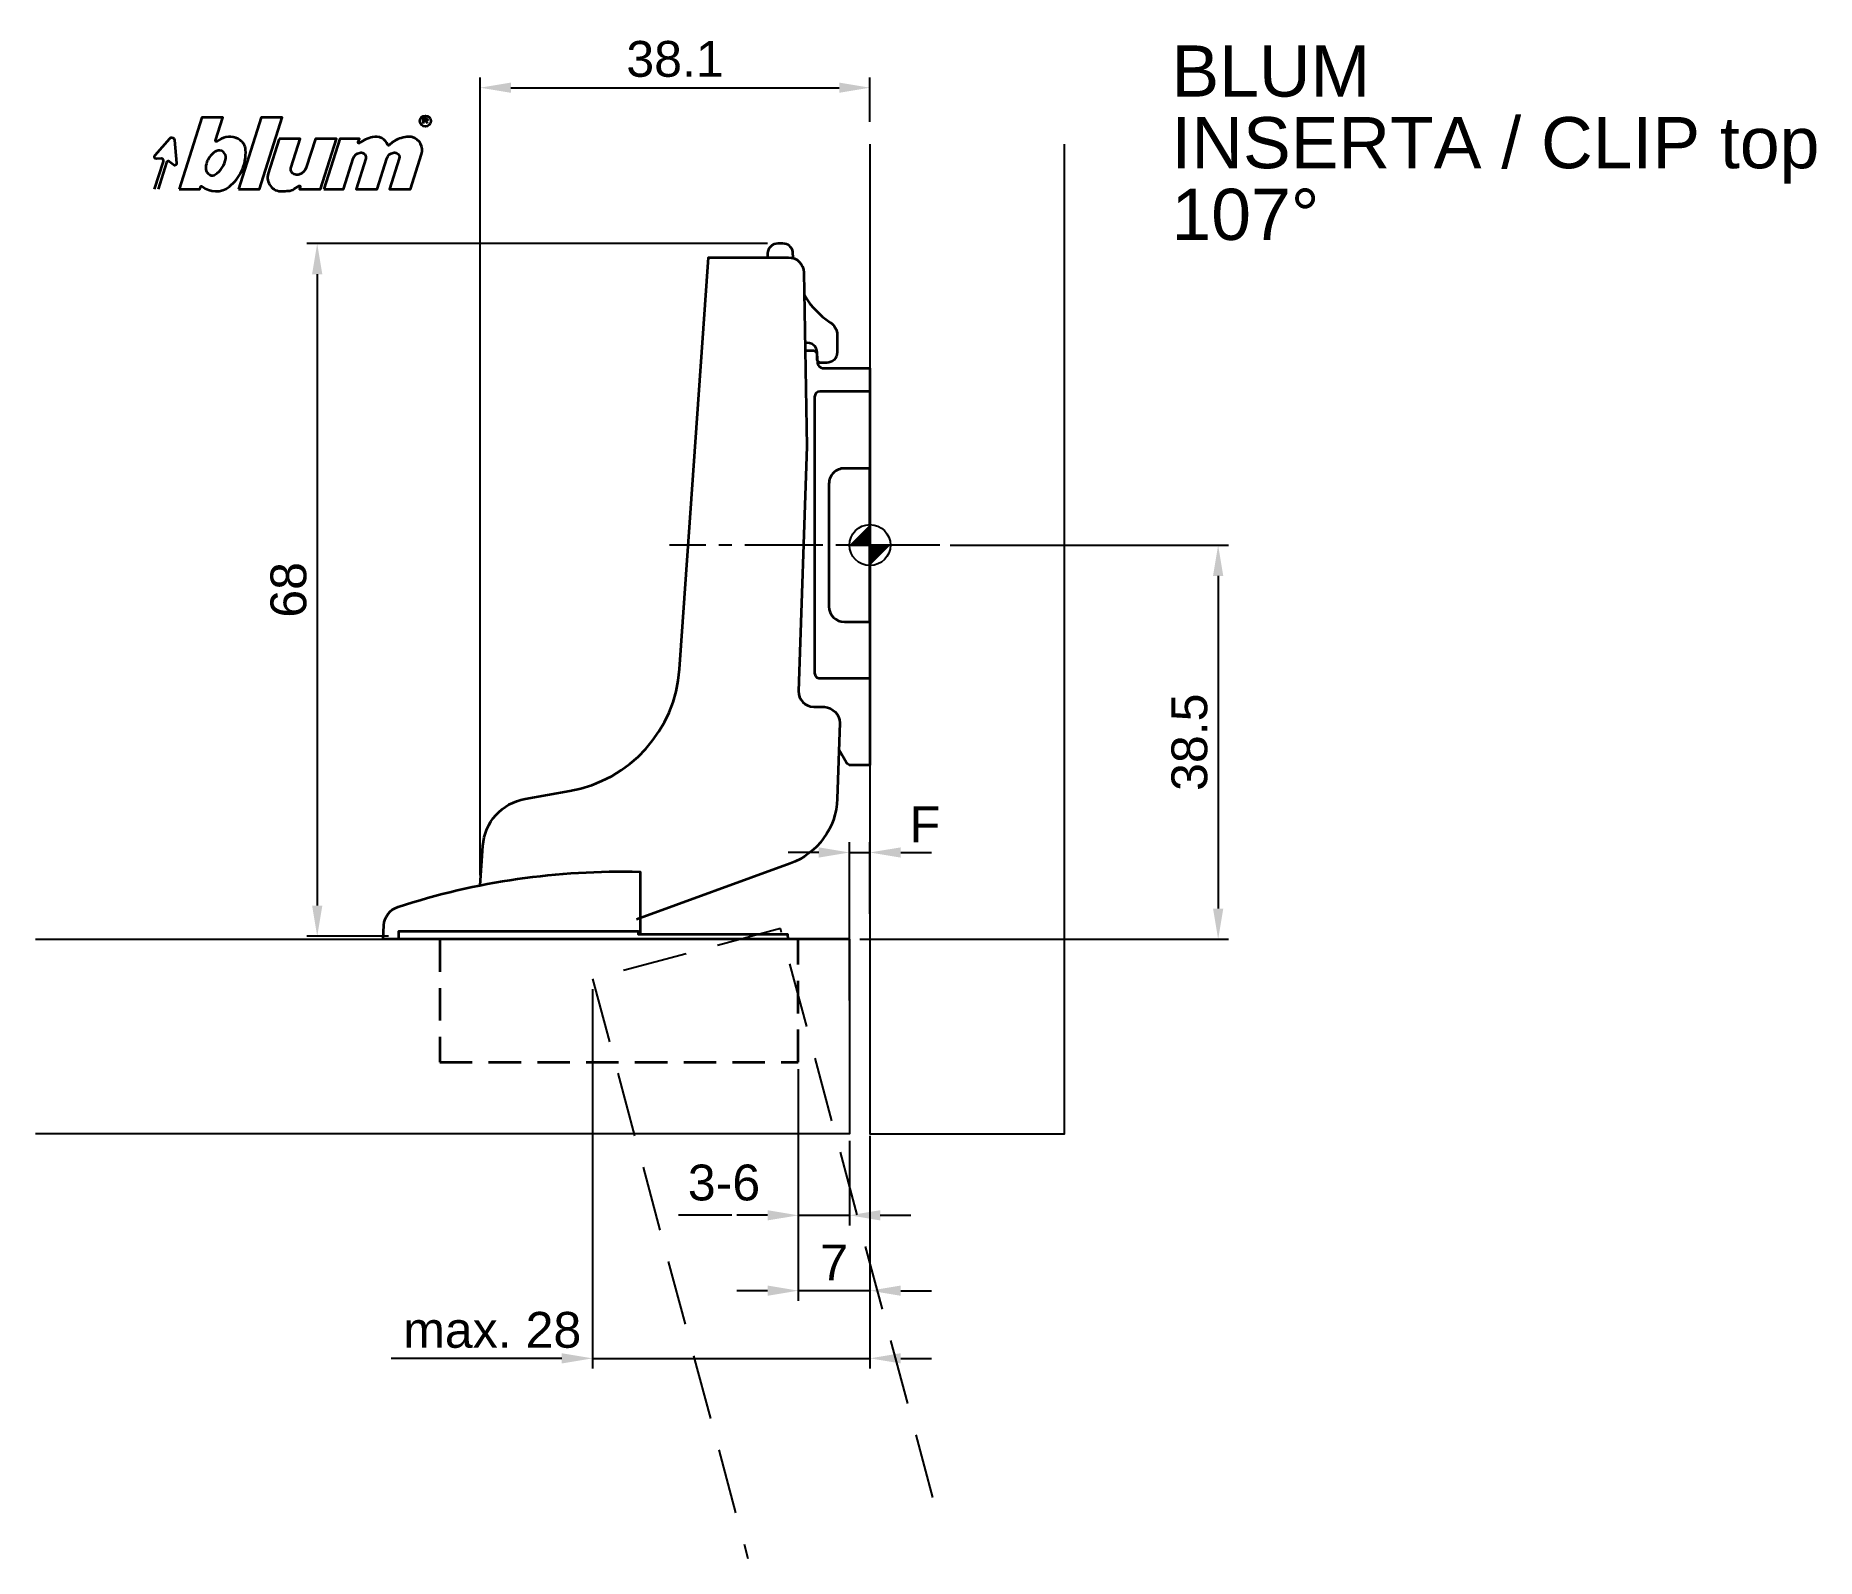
# Model space of a CAD drawing. Extents: x -81 to 92, y -99 to 50.
import ezdxf

# ---------------------------------------------------------------- set-up
doc = ezdxf.new("R2010")
doc.units = 0
doc.header["$PDMODE"] = 35
doc.header["$PDSIZE"] = 5
for name, pattern in [('MITTE2', [28.575, 19.05, -3.175, 3.175, -3.175]), ('STRICHLINIE2', [9.525, 6.35, -3.175]), ('VERDECKT2', [4.7625, 3.175, -1.5875])]:
    doc.linetypes.add(name, pattern=pattern)
doc.layers.get('0').update_dxf_attribs({"color": 30, "linetype": 'CONTINUOUS'})
doc.layers.get('Defpoints').update_dxf_attribs({"linetype": 'CONTINUOUS'})
doc.layers.add('1', color=2, linetype='CONTINUOUS')
doc.layers.add('5', color=1, linetype='CONTINUOUS')
doc.layers.add('6', color=3, linetype='CONTINUOUS', lineweight=35)
doc.styles.add('Beschlag', font='ARIAL.TTF')
doc.dimstyles.new('Beschlag', dxfattribs={"dimtxt": 3.5, "dimasz": 3, "dimexe": 1, "dimexo": 1, "dimgap": 1, "dimtad": 1, "dimdec": 1, "dimdsep": 46, "dimtxsty": 'Beschlag', "dimcen": 2, "dimclrd": 256, "dimclre": 256, "dimclrt": 256, "dimadec": 1, "dimazin": 2, "dimtfac": 0.71, "dimtdec": 1, "dimtix": 1, "dimtmove": 2, "dimatfit": 0, "dimfxl": 0, "dimtolj": 1, "dimlwd": -1, "dimlwe": -1, "dimarcsym": 0})

# ---------------------------------------------------------------- blocks, each defined once
blk = doc.blocks.new('*D8')
at = {"layer": '1'}
for p, q in [((-38.06, -32.23), (-38.06, 45.68)), ((0, 41.35), (0, 45.68)), ((-35.06, 44.68), (-3, 44.68))]:
    blk.add_line(p, q, dxfattribs=at)
for points in [[(-35.06, 45.18), (-35.06, 44.18), (-38.06, 44.68)], [(-3, 45.18), (-3, 44.18), (0, 44.68)]]:
    blk.add_solid(points, dxfattribs=at)
at = {"layer": 'Defpoints', "color": 0}
for p in [(0, 44.68), (0, 40.35), (-38.06, -33.23)]:
    blk.add_point(p, dxfattribs=at)
at = {"layer": '1', "insert": (-19.03, 47.47), "char_height": 3.5, "attachment_point": 5, "style": 'Beschlag'}
blk.add_mtext('\\A1;38.1', dxfattribs=at)
blk = doc.blocks.new('Logo_BLUM')
at = {"layer": '6', "color": 20, "linetype": 'Continuous'}
for points in [[(2.39, 0), (4.43, 0), (4.52, 0.26, -0.512391), (4.62, 0.29, 0.357881), (7.3, 0.25, 0.116336), (8.5, 1.76, 0.127435), (8.89, 3.85, 0.227045), (8.36, 4.79, 0.273775), (6.5, 4.93), (6.04, 4.67, -0.689828), (5.94, 4.76), (6.65, 7), (4.61, 7)], [(5.59, 3.39, 0.16703), (4.99, 2.14, 0.322673), (5.41, 1.39, 0.260102), (5.93, 1.42, 0.211929), (6.95, 3, 0.250706), (6.73, 3.62, 0.316796), (6.01, 3.72, 0.086595)], [(12.15, 4.9), (11.09, 1.53, 0.527578), (12.44, -0.2, -0.003338), (13.06, -0.17, 0.131781), (13.63, 0.02), (14.12, 0.32, -0.706223), (14.22, 0.24), (14.15, 0), (16.19, 0), (17.75, 4.9), (15.7, 4.9), (14.81, 2.11, -0.253672), (14.11, 1.42, -0.127823), (13.72, 1.42, -0.447747), (13.33, 2.15), (14.2, 4.9)], [(16.53, 0), (18.44, 0), (19.39, 3, -0.282196), (20.04, 3.56, -0.141376), (20.38, 3.52, -0.3938), (20.62, 2.99), (19.67, 0), (21.72, 0), (22.67, 3, -0.282189), (23.31, 3.56, -0.141385), (23.65, 3.52, -0.393792), (23.89, 2.99), (22.94, 0), (24.99, 0), (26.07, 3.42, 0.424526), (25.18, 5.07, 0.098115), (24.64, 5.11, 0.114777), (23.24, 4.6), (22.89, 4.28, -0.522588), (22.79, 4.31, 0.36711), (21.28, 5.09, 0.102012), (20, 4.5, -0.748324), (19.89, 4.58), (20, 4.9), (18.08, 4.9)]]:
    blk.add_lwpolyline(points, format="xyb", close=True, dxfattribs=at)
blk.add_lwpolyline([(8.18, 0), (10.23, 0), (12.45, 7), (10.4, 7)], close=True, dxfattribs=at)
for points in [[(26.26, 6.4), (26.26, 6.9), (26.52, 6.9, -0.975005), (26.53, 6.67, 0.014563), (26.45, 6.67), (26.26, 6.67), (26.45, 6.67), (26.52, 6.6), (26.57, 6.53), (26.62, 6.42)], [(0, 0), (0.86, 2.7, 0.480207), (0.67, 2.98), (0.19, 2.97, -0.689229), (0.05, 3.33), (1.49, 4.95, -0.685285), (1.94, 4.79), (2.15, 2.54, -0.636083), (1.84, 2.36), (1.47, 2.68, 0.560356), (1.16, 2.59), (0.34, 0)]]:
    blk.add_lwpolyline(points, format="xyb", dxfattribs=at)
blk.add_circle((26.44, 6.65), 0.527, dxfattribs=at)
blk = doc.blocks.new('*D6')
at = {"layer": '1'}
for p, q in [((-10, 29.46), (-54.97, 29.46)), ((-53.97, 26.46), (-53.97, -35.2)), ((-47, -38.2), (-54.97, -38.2))]:
    blk.add_line(p, q, dxfattribs=at)
for points in [[(-54.47, 26.46), (-53.47, 26.46), (-53.97, 29.46)], [(-54.47, -35.2), (-53.47, -35.2), (-53.97, -38.2)]]:
    blk.add_solid(points, dxfattribs=at)
at = {"layer": 'Defpoints', "color": 0}
for p in [(-9, 29.46), (-53.97, -38.2), (-46, -38.2)]:
    blk.add_point(p, dxfattribs=at)
at = {"layer": '1', "insert": (-56.76, -4.37), "char_height": 3.5, "attachment_point": 5, "rotation": 90, "style": 'Beschlag'}
blk.add_mtext('\\A1;68', dxfattribs=at)
blk = doc.blocks.new('*D9')
at = {"layer": '1'}
for p, q in [((7.84, 0), (35, 0)), ((34, -3), (34, -35.5)), ((-1, -38.5), (35, -38.5))]:
    blk.add_line(p, q, dxfattribs=at)
for points in [[(33.5, -3), (34.5, -3), (34, 0)], [(33.5, -35.5), (34.5, -35.5), (34, -38.5)]]:
    blk.add_solid(points, dxfattribs=at)
at = {"layer": 'Defpoints', "color": 0}
for p in [(6.84, 0), (-2, -38.5), (34, -38.5)]:
    blk.add_point(p, dxfattribs=at)
at = {"layer": '1', "insert": (31.21, -19.25), "char_height": 3.5, "attachment_point": 5, "rotation": 90, "style": 'Beschlag'}
blk.add_mtext('\\A1;38.5', dxfattribs=at)
blk = doc.blocks.new('NullPunkt')
at = {"layer": '5'}
for points in [[(0, 2), (0, -2)], [(-2, 0), (2, 0)]]:
    blk.add_lwpolyline(points, dxfattribs=at)
blk.add_circle((0, 0), 2, dxfattribs=at)
for points in [[(0, 0), (-2, 0), (0, 2)], [(0, 0), (2, 0), (0, -2)]]:
    blk.add_solid(points, dxfattribs=at)
blk = doc.blocks.new('*D3')
at = {"layer": '1'}
for p, q in [((-2, -44.48), (-2, -29.02)), ((0, -36), (0, -29.02)), ((-5, -30.02), (-8, -30.02)), ((-2, -30.02), (0, -30.02)), ((3, -30.02), (6, -30.02))]:
    blk.add_line(p, q, dxfattribs=at)
for points in [[(-5, -29.52), (-5, -30.52), (-2, -30.02)], [(3, -29.52), (3, -30.52), (0, -30.02)]]:
    blk.add_solid(points, dxfattribs=at)
at = {"layer": 'Defpoints', "color": 0}
for p in [(0, -30.02), (0, -37), (-2, -45.48)]:
    blk.add_point(p, dxfattribs=at)
at = {"layer": '1', "insert": (5.37, -27.27), "char_height": 3.5, "attachment_point": 5, "style": 'Beschlag'}
blk.add_mtext('\\A1;F', dxfattribs=at)
blk = doc.blocks.new('*D7')
at = {"layer": '1'}
for p, q in [((-7, -51.2), (-7, -66.46)), ((-2, -58.2), (-2, -66.46)), ((-10, -65.46), (-13, -65.46)), ((-7, -65.46), (-2, -65.46)), ((1, -65.46), (4, -65.46))]:
    blk.add_line(p, q, dxfattribs=at)
for points in [[(-10, -64.96), (-10, -65.96), (-7, -65.46)], [(1, -64.96), (1, -65.96), (-2, -65.46)]]:
    blk.add_solid(points, dxfattribs=at)
at = {"layer": 'Defpoints', "color": 0}
for p in [(-7, -50.2), (-2, -57.2), (-2, -65.46)]:
    blk.add_point(p, dxfattribs=at)
at = {"layer": '1', "insert": (-14.25, -62.28), "char_height": 3.5, "attachment_point": 5, "style": 'Beschlag'}
blk.add_mtext('\\A1;3-6', dxfattribs=at)
blk = doc.blocks.new('*D4')
at = {"layer": '1'}
for p, q in [((-7, -51.2), (-7, -73.82)), ((0, -57.7), (0, -73.82)), ((-10, -72.82), (-13, -72.82)), ((0, -72.82), (-7, -72.82)), ((3, -72.82), (6, -72.82))]:
    blk.add_line(p, q, dxfattribs=at)
for points in [[(-10, -72.32), (-10, -73.32), (-7, -72.82)], [(3, -72.32), (3, -73.32), (0, -72.82)]]:
    blk.add_solid(points, dxfattribs=at)
at = {"layer": 'Defpoints', "color": 0}
for p in [(-7, -50.2), (0, -56.7), (-7, -72.82)]:
    blk.add_point(p, dxfattribs=at)
at = {"layer": '1', "insert": (-3.5, -70.07), "char_height": 3.5, "attachment_point": 5, "style": 'Beschlag'}
blk.add_mtext('\\A1;7', dxfattribs=at)
blk = doc.blocks.new('*D5')
at = {"layer": '1'}
for p, q in [((-27.09, -43.37), (-27.09, -80.43)), ((0, -58.2), (0, -80.43)), ((-30.09, -79.43), (-33.09, -79.43)), ((-27.09, -79.43), (0, -79.43)), ((3, -79.43), (6, -79.43))]:
    blk.add_line(p, q, dxfattribs=at)
for points in [[(-30.09, -78.93), (-30.09, -79.93), (-27.09, -79.43)], [(3, -78.93), (3, -79.93), (0, -79.43)]]:
    blk.add_solid(points, dxfattribs=at)
at = {"layer": 'Defpoints', "color": 0}
for p in [(-27.09, -42.37), (0, -57.2), (0, -79.43)]:
    blk.add_point(p, dxfattribs=at)
at = {"layer": '1', "insert": (-36.88, -76.67), "char_height": 3.5, "attachment_point": 5, "style": 'Beschlag'}
blk.add_mtext('\\A1;max. 28', dxfattribs=at)

msp = doc.modelspace()

# ---------------------------------------------------------------- linework, layer by layer
at = {"layer": '1'}
for p, q in [((-13.5, -65.46), (-18.68, -65.46)), ((-33.09, -79.43), (-46.76, -79.43))]:
    msp.add_line(p, q, dxfattribs=at)
at = {"layer": '5', "linetype": 'MITTE2', "ltscale": 0.4}
msp.add_line((6.84, 0), (-19.56, 0), dxfattribs=at)
at = {"layer": '5'}
for points in [[(0, 39.15), (0, -57.5), (19, -57.5), (19, 39.15)], [(-81.47, -38.5), (-2, -38.5), (-2, -57.5), (-81.47, -57.5)]]:
    msp.add_lwpolyline(points, dxfattribs=at)
at = {"layer": '5', "linetype": 'STRICHLINIE2'}
msp.add_lwpolyline([(6.15, -93.03), (-8.74, -37.45), (-27.09, -42.37), (-11.92, -98.97)], dxfattribs=at)
at = {"layer": '6'}
msp.add_line((0, 15), (0, -13), dxfattribs=at)
for points in [[(-38.06, -33.23), (-37.79, -29.36, -0.344285), (-33.67, -24.78), (-29.3, -24.01, 0.344331), (-18.59, -12.11), (-15.77, 28.1), (-7.95, 28.1, -0.409094), (-6.45, 26.63), (-6.15, 9.65), (-6.98, -14.25, 0.406513), (-5.49, -15.8), (-4.43, -15.8, -0.375009), (-2.93, -17.35), (-3.19, -24.77, -0.305667), (-7.79, -31.1), (-22.78, -36.56)], [(-7.49, 28.03), (-7.52, 28.64, 0.361254), (-8.5, 29.46), (-9, 29.46, 0.401331), (-10, 28.5), (-10, 28.1)], [(-6.4, 24.4, 0.115464), (-3.88, 21.76, -0.253101), (-3.2, 20.51), (-3.2, 18.81, -0.414212), (-4.2, 17.81), (-4.85, 17.81), (-5.06, 17.89), (-5.15, 18.11), (-5.15, 18.8, 0.481297), (-6.31, 19.73)], [(-6.31, 19), (-5.51, 19, -0.351826), (-5.2, 18.73), (-5.12, 17.76, 0.343892), (-4.62, 17.3), (0, 17.3), (0, 15), (-4.9, 15, 0.4142), (-5.4, 14.5), (-5.4, -12.5, 0.414227), (-4.9, -13), (0, -13), (0, -21.5), (-1.86, -21.5, -0.237212), (-2.29, -21.25), (-3.03, -19.96)], [(-46, -38.5), (-47.53, -38.5), (-47.46, -37.12, -0.310309), (-46.08, -35.33, -0.085892), (-22.45, -31.91), (-22.45, -38)]]:
    msp.add_lwpolyline(points, format="xyb", dxfattribs=at)
msp.add_lwpolyline([(-4, -6, 0.414194), (-2.5, -7.5), (0, -7.5), (0, 7.5), (-2.5, 7.5, 0.414217), (-4, 6)], format="xyb", close=True, dxfattribs=at)
msp.add_lwpolyline([(-2, -38.5), (-46, -38.5), (-46, -37.7), (-22.63, -37.7), (-22.63, -38), (-8.04, -38), (-8.03, -38.5)], dxfattribs=at)
at = {"layer": '6', "linetype": 'VERDECKT2'}
msp.add_lwpolyline([(-42, -38.5), (-42, -50.5), (-7, -50.5), (-7, -38.5)], dxfattribs=at)

# ---------------------------------------------------------------- block references
msp.add_blockref('Logo_BLUM', (-69.85, 34.77))
at = {"layer": '5'}
msp.add_blockref('NullPunkt', (0, 0), dxfattribs=at)

# ---------------------------------------------------------------- texts
at = {"layer": '1', "linetype": 'Continuous', "style": 'Beschlag'}
for s, p in [('BLUM', (29.44, 43.81)), ('INSERTA / CLIP top', (29.44, 36.81)), ('107%%D', (29.44, 29.81))]:
    msp.add_text(s, height=5, dxfattribs=at).set_placement(p)

# ---------------------------------------------------------------- dimensions: what is measured, and where the dimension line sits
at = {"layer": '1'}
for base, p1, p2, picture, middle in [((0, 44.68), (-38.06, -33.23), (0, 40.35), '*D8', (-19.03, 47.47)), ((-7, -72.82), (0, -56.7), (-7, -50.2), '*D4', (-3.5, -70.07))]:
    dim = msp.add_linear_dim(base=base, p1=p1, p2=p2, dimstyle='Beschlag', dxfattribs=at)
    dim.commit()
    dim.dimension.update_dxf_attribs({"geometry": picture, "text_midpoint": middle})
dim = msp.add_linear_dim(base=(-53.97, -38.2), p1=(-9, 29.46), p2=(-46, -38.2), angle=90, dimstyle='Beschlag', override={"dimdec": 0}, dxfattribs=at)
dim.commit()
dim.dimension.update_dxf_attribs({"geometry": '*D6', "text_midpoint": (-56.76, -4.37)})
dim = msp.add_linear_dim(base=(34, -38.5), p1=(6.84, 0), p2=(-2, -38.5), angle=90, dimstyle='Beschlag', dxfattribs=at)
dim.commit()
dim.dimension.update_dxf_attribs({"geometry": '*D9', "text_midpoint": (31.21, -19.25)})
for base, p1, p2, text, picture, middle in [((0, -30.02), (-2, -45.48), (0, -37), 'F', '*D3', (5.37, -27.27)), ((0, -79.43), (-27.09, -42.37), (0, -57.2), 'max. 28', '*D5', (-36.88, -76.67)), ((-2, -65.46), (-7, -50.2), (-2, -57.2), '3-6', '*D7', (-14.25, -62.28))]:
    dim = msp.add_linear_dim(base=base, p1=p1, p2=p2, text=text, dimstyle='Beschlag', dxfattribs=at)
    dim.commit()
    dim.dimension.update_dxf_attribs({"geometry": picture, "text_midpoint": middle, "dimtype": 160})

doc.saveas('drawing.dxf')
